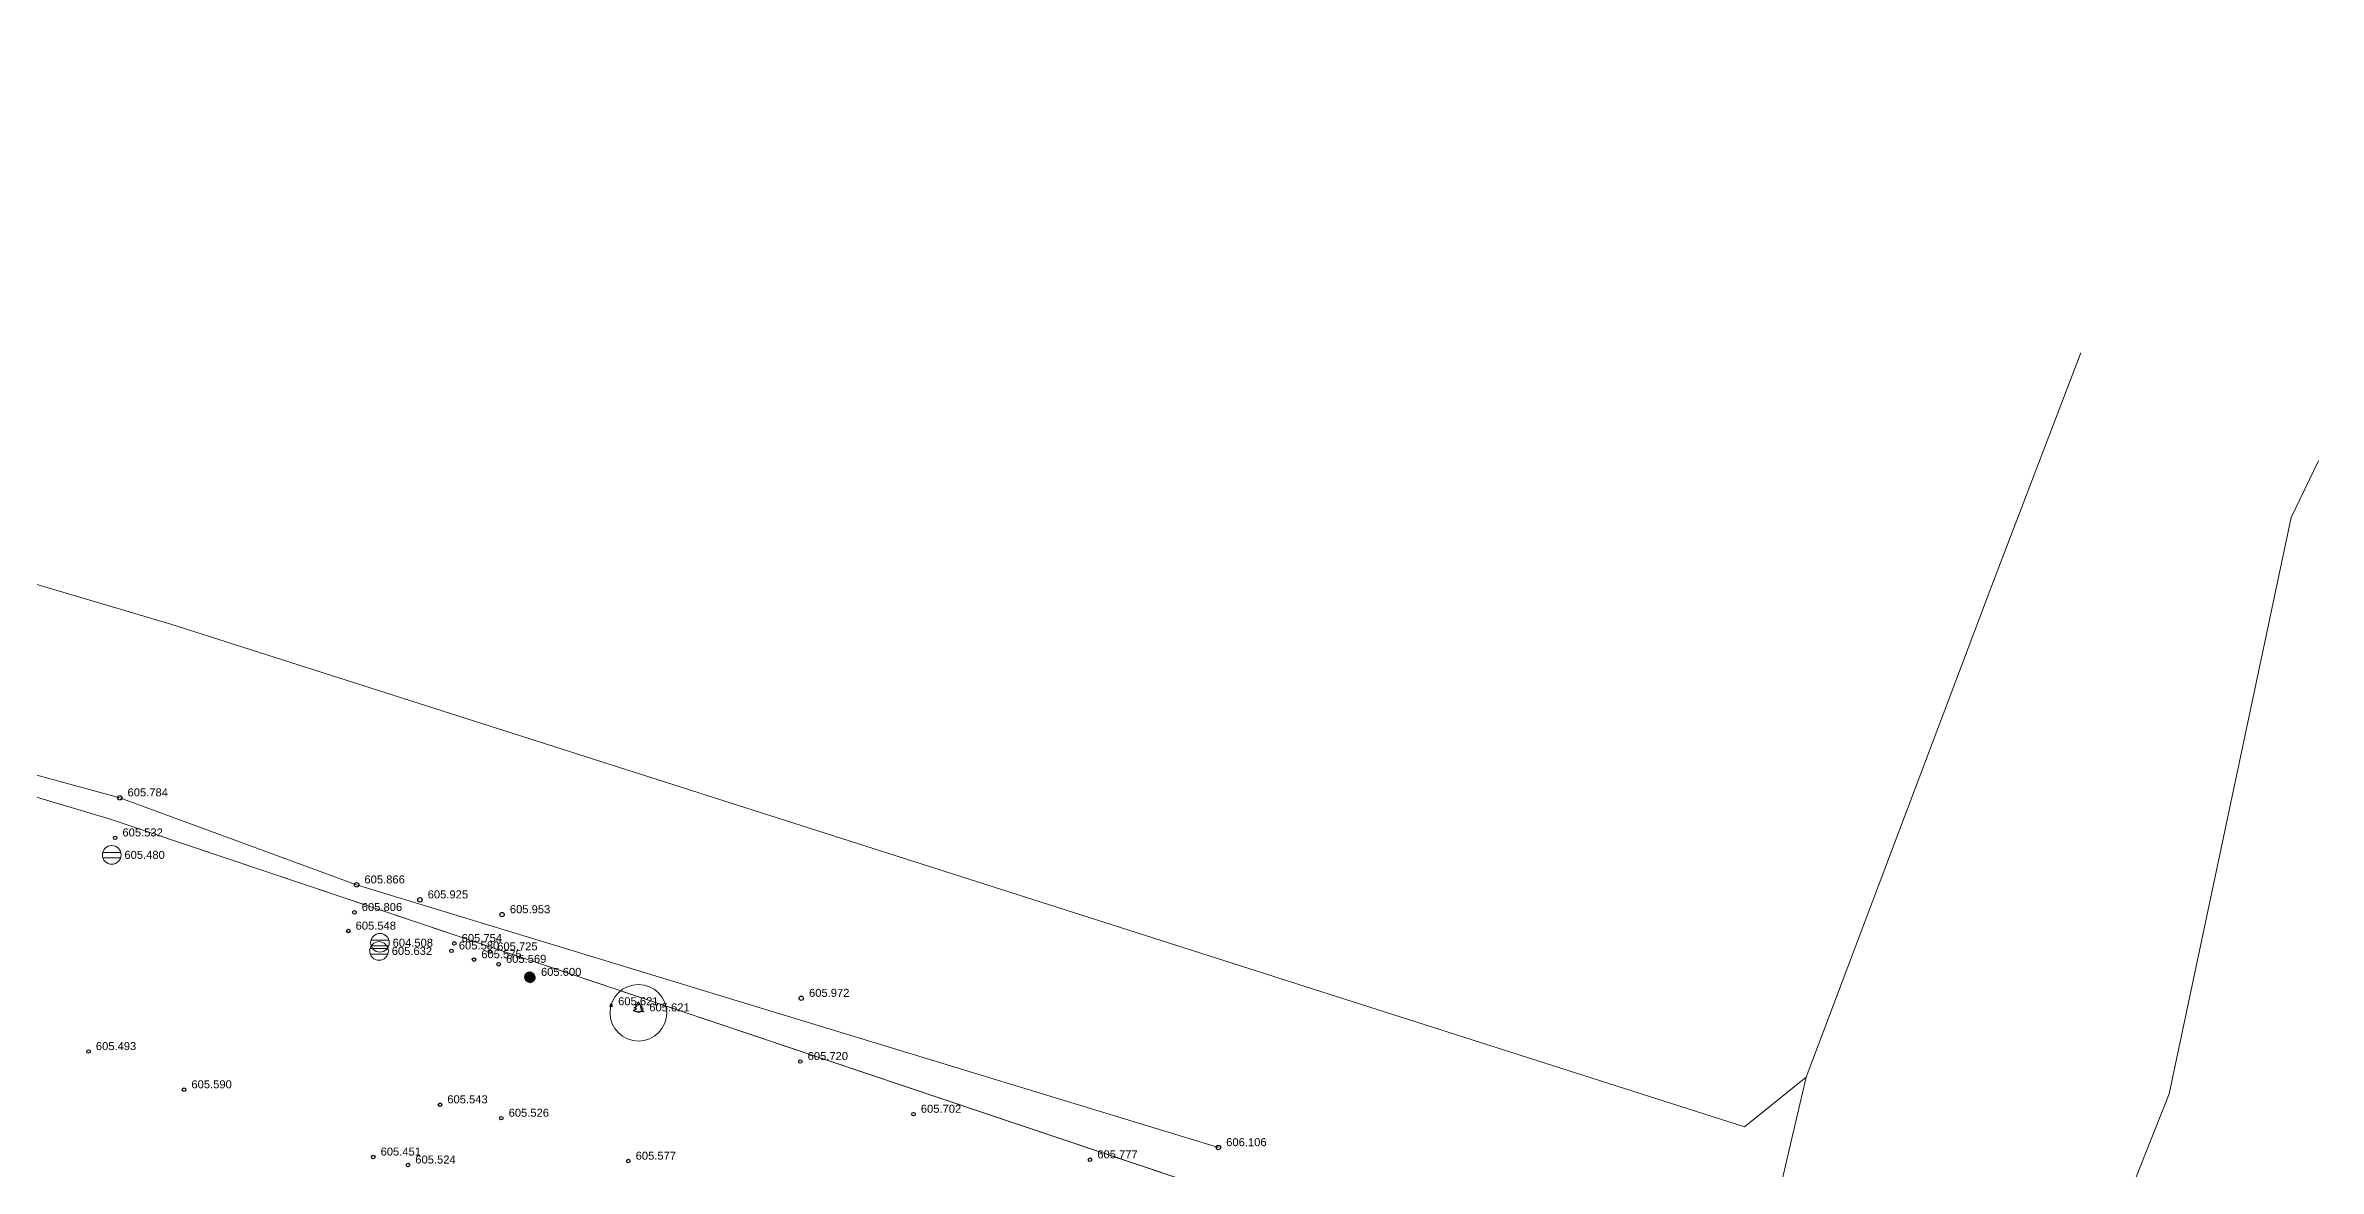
# Model space of a CAD drawing. Header units: metres. Extents: x 7508213 to 7508396, y 4696547 to 4696848.
# Drawn here: x 7508319 to 7508395.8, y 4696810.1 to 4696848 of the extents above; entities that cross this region are included whole.
import ezdxf

# ---------------------------------------------------------------- set-up
doc = ezdxf.new("R2010")
doc.units = ezdxf.units.M
doc.layers.get('0').update_dxf_attribs({"lineweight": 0})
for name, color, linetype, lineweight in [('asfalt', 8, 'Continuous', 0), ('asfalt pikat', 8, 'Continuous', 0), ('Matjet', 210, 'Continuous', 0), ('Parc-Kojshi', 251, 'Continuous', 0), ('Parc-Re', 7, 'Continuous', 0), ('peme', 3, 'Continuous', 0), ('pisha', 98, 'Continuous', 0), ('pisha kurorat', 65, 'Continuous', 0), ('Puset fekali', 30, 'Continuous', 0)]:
    doc.layers.add(name, color=color, linetype=linetype, lineweight=lineweight)
doc.styles.get("Standard").update_dxf_attribs({"font": 'arial.ttf'})

# ---------------------------------------------------------------- blocks, each defined once
blk = doc.blocks.new('*U11')
at = {"color": 0, "linetype": 'ByBlock', "lineweight": -2}
blk.add_line((0, 0), (0, 0), dxfattribs=at)
blk.add_circle((0, 0), 0.5, dxfattribs=at)
blk = doc.blocks.new('*U430', base_point=(7508358.627, 4696810.809, 606.106))
at = {"layer": 'asfalt pikat', "linetype": 'ByBlock', "insert": (7508358.8895, 4696810.989, 606.106), "char_height": 0.27, "attachment_point": 4}
blk.add_mtext('{\\C256;606.106}', dxfattribs=at)
blk = doc.blocks.new('*U431', base_point=(7508358.627, 4696810.809, 606.106))
at = {"layer": 'asfalt pikat', "linetype": 'ByBlock', "lineweight": -2}
blk.add_blockref('*U430', (7508358.627, 4696810.809, 606.106), dxfattribs=at)
blk = doc.blocks.new('*U432', base_point=(7508354.291, 4696810.398, 605.777))
at = {"layer": 'Matjet', "linetype": 'ByBlock', "insert": (7508354.5385, 4696810.578, 605.777), "char_height": 0.27, "attachment_point": 4}
blk.add_mtext('605.777', dxfattribs=at)
blk = doc.blocks.new('*U433', base_point=(7508354.291, 4696810.398, 605.777))
at = {"layer": 'Matjet', "linetype": 'ByBlock', "lineweight": -2}
blk.add_blockref('*U432', (7508354.291, 4696810.398, 605.777), dxfattribs=at)
blk = doc.blocks.new('*U436', base_point=(7508348.336, 4696811.936, 605.702))
at = {"layer": 'Matjet', "linetype": 'ByBlock', "insert": (7508348.5835, 4696812.116, 605.702), "char_height": 0.27, "attachment_point": 4}
blk.add_mtext('605.702', dxfattribs=at)
blk = doc.blocks.new('*U437', base_point=(7508348.336, 4696811.936, 605.702))
at = {"layer": 'Matjet', "linetype": 'ByBlock', "lineweight": -2}
blk.add_blockref('*U436', (7508348.336, 4696811.936, 605.702), dxfattribs=at)
blk = doc.blocks.new('*U438', base_point=(7508344.515, 4696813.714, 605.72))
at = {"layer": 'Matjet', "linetype": 'ByBlock', "insert": (7508344.7625, 4696813.894, 605.72), "char_height": 0.27, "attachment_point": 4}
blk.add_mtext('605.720', dxfattribs=at)
blk = doc.blocks.new('*U439', base_point=(7508344.515, 4696813.714, 605.72))
at = {"layer": 'Matjet', "linetype": 'ByBlock', "lineweight": -2}
blk.add_blockref('*U438', (7508344.515, 4696813.714, 605.72), dxfattribs=at)
blk = doc.blocks.new('*U440', base_point=(7508344.548, 4696815.846, 605.972))
at = {"layer": 'asfalt pikat', "linetype": 'ByBlock', "insert": (7508344.8105, 4696816.026, 605.972), "char_height": 0.27, "attachment_point": 4}
blk.add_mtext('{\\C256;605.972}', dxfattribs=at)
blk = doc.blocks.new('*U441', base_point=(7508344.548, 4696815.846, 605.972))
at = {"layer": 'asfalt pikat', "linetype": 'ByBlock', "lineweight": -2}
blk.add_blockref('*U440', (7508344.548, 4696815.846, 605.972), dxfattribs=at)
blk = doc.blocks.new('*U442', base_point=(7508334.451, 4696818.667, 605.953))
at = {"layer": 'asfalt pikat', "linetype": 'ByBlock', "insert": (7508334.7135, 4696818.847, 605.953), "char_height": 0.27, "attachment_point": 4}
blk.add_mtext('{\\C256;605.953}', dxfattribs=at)
blk = doc.blocks.new('*U443', base_point=(7508334.451, 4696818.667, 605.953))
at = {"layer": 'asfalt pikat', "linetype": 'ByBlock', "lineweight": -2}
blk.add_blockref('*U442', (7508334.451, 4696818.667, 605.953), dxfattribs=at)
blk = doc.blocks.new('*U444', base_point=(7508334.335, 4696816.993, 605.569))
at = {"layer": 'Matjet', "linetype": 'ByBlock', "insert": (7508334.5825, 4696817.173, 605.569), "char_height": 0.27, "attachment_point": 4}
blk.add_mtext('605.569', dxfattribs=at)
blk = doc.blocks.new('*U445', base_point=(7508334.335, 4696816.993, 605.569))
at = {"layer": 'Matjet', "linetype": 'ByBlock', "lineweight": -2}
blk.add_blockref('*U444', (7508334.335, 4696816.993, 605.569), dxfattribs=at)
blk = doc.blocks.new('*U446', base_point=(7508334.039, 4696817.415, 605.725))
at = {"layer": 'Matjet', "linetype": 'ByBlock', "insert": (7508334.2865, 4696817.595, 605.725), "char_height": 0.27, "attachment_point": 4}
blk.add_mtext('605.725', dxfattribs=at)
blk = doc.blocks.new('*U447', base_point=(7508334.039, 4696817.415, 605.725))
at = {"layer": 'Matjet', "linetype": 'ByBlock', "lineweight": -2}
blk.add_blockref('*U446', (7508334.039, 4696817.415, 605.725), dxfattribs=at)
blk = doc.blocks.new('*U448', base_point=(7508333.501, 4696817.148, 605.575))
at = {"layer": 'Matjet', "linetype": 'ByBlock', "insert": (7508333.7485, 4696817.328, 605.575), "char_height": 0.27, "attachment_point": 4}
blk.add_mtext('605.575', dxfattribs=at)
blk = doc.blocks.new('*U449', base_point=(7508333.501, 4696817.148, 605.575))
at = {"layer": 'Matjet', "linetype": 'ByBlock', "lineweight": -2}
blk.add_blockref('*U448', (7508333.501, 4696817.148, 605.575), dxfattribs=at)
blk = doc.blocks.new('Tree-Evergreen')
for points in [[(-2, 8), (-1.7, 7.9), (-1.4, 7.9), (-1.6, 7.6), (-1.3, 7.6), (-1.5, 7.3), (-2.6, 6.7), (-2.6, 6.4), (-3, 5.9), (-4, 5.5), (-4.5, 5.3), (-4.7, 5.1), (-4.3, 5), (-4.3, 5.1), (-3.8, 5.1), (-3.6, 4.8), (-3, 4.9), (-2.8, 5.2), (-2.1, 4.9), (-2.4, 4.9), (-2.5, 4.7), (-2.1, 4.5), (-2.2, 4), (-2.6, 3.5), (-3.3, 3.4), (-3.6, 2.8), (-3.7, 3), (-4, 2.7), (-4.5, 2.6), (-5, 2.6), (-5.4, 2.9), (-5.4, 2.6), (-5.2, 2.4), (-5.1, 2.3), (-4.7, 2.3), (-5, 1.9), (-4.5, 2), (-4.5, 1.6), (-4.1, 1.8), (-3.7, 1.8), (-3.8, 1.6), (-3.8, 1.3), (-3.5, 1.3), (-2.9, 1.5), (-2.6, 1.8), (-2.6, 1.3), (-2.1, 1.1), (-2.1, 1.3), (-1.7, 1.4), (-1.5, 1.3), (-1.4, 1), (-0.8, 1.3), (-0.7, 1), (-0.1, 1.3), (0, 1.1), (1.3, 0.8), (0.9, 1), (1.5, 0.9), (1.3, 1.1), (1.8, 1.1), (2.3, 1), (2.7, 1), (2.2, 1.3), (3.3, 1.3), (4.1, 1.1), (3.9, 1.4), (3.9, 1.6), (4.5, 1.2), (5.1, 1.1), (6, 1.4), (5.8, 1.6), (5.4, 1.5), (5.4, 1.7), (5.2, 1.7), (5.2, 2), (4.9, 2), (4.7, 2.4), (4.6, 2.2), (4.4, 2.2), (4.1, 2.5), (3.6, 2.5), (3.3, 2.5), (2.7, 2.8), (3.6, 3.4), (4.4, 3.4), (4.2, 3.8), (4.8, 4), (5.2, 4), (5, 4.4), (4.5, 4.3), (3.7, 4.4), (3.4, 4.7), (3.2, 4.6), (3, 5), (2.7, 4.9), (2.3, 5.2), (2.8, 5.5), (3.7, 5.6), (3.9, 6), (4.2, 6.4)], [(0.1, 11.9), (-0.1, 11), (-0.5, 10.7), (-1.1, 10.5), (-1.3, 10.2), (-1.1, 10.3), (-0.8, 10.3), (-0.7, 9.9), (-1, 9.5), (-1.4, 9.3), (-1.5, 9.2), (-1.2, 9.2), (-1.2, 9.1), (-1.8, 8.8), (-2.5, 8.5), (-3, 8.1), (-3.2, 7.8), (-3, 7.9), (-2.7, 8), (-2.5, 7.9), (-2.3, 7.9), (-2.1, 8)], [(0.1, 11.8), (0.3, 11), (0.6, 10.6), (1.1, 10.4), (1, 10.4), (0.7, 10.3), (0.8, 10.2), (1.1, 9.8), (1.7, 9.7), (1.3, 9.6), (0.9, 9.4), (1, 9.4), (0.9, 9.2), (1.3, 9.3), (1, 9.1), (1.4, 9), (1.2, 8.9), (1.6, 8.5), (2.2, 8.4), (2.6, 8.7), (2.7, 8.9), (2.7, 8.8), (2.7, 8.5), (2.4, 8.1), (2.3, 7.8), (2, 7.8), (2.4, 7.6), (2.8, 7.6), (3.1, 7.7), (2.8, 7.5), (2.5, 7.4), (2.6, 7.4), (2.3, 7.2), (2.5, 7.1), (1.8, 7), (2.2, 6.7), (2.8, 6.6), (3.5, 6.7), (3.7, 6.9), (3.7, 6.7), (4.2, 6.4)]]:
    blk.add_lwpolyline(points)
at = {"flags": 128}
for points in [[(-0.4, 0), (-0.3, 0.6), (-0.3, 1.2)], [(0.4, 0), (0.3, 0.8), (0.3, 1)]]:
    blk.add_lwpolyline(points, dxfattribs=at)
blk = doc.blocks.new('*U450', base_point=(7508339.051, 4696815.356, 605.621))
at = {"layer": 'pisha', "linetype": 'ByBlock', "insert": (7508339.41884, 4696815.536, 605.621), "char_height": 0.27, "attachment_point": 4}
blk.add_mtext('{\\C256;605.621}', dxfattribs=at)
blk = doc.blocks.new('*U451', base_point=(7508339.051, 4696815.356, 605.621))
at = {"layer": 'pisha', "linetype": 'ByBlock', "lineweight": -2}
blk.add_blockref('*U450', (7508339.051, 4696815.356, 605.621), dxfattribs=at)
blk = doc.blocks.new('*U452', base_point=(7508338.13, 4696815.563, 605.621))
at = {"layer": 'pisha kurorat', "linetype": 'ByBlock', "insert": (7508338.368, 4696815.743, 605.621), "char_height": 0.27, "attachment_point": 4}
blk.add_mtext('{\\C256;605.621}', dxfattribs=at)
blk = doc.blocks.new('*U453', base_point=(7508338.13, 4696815.563, 605.621))
at = {"layer": 'pisha kurorat', "linetype": 'ByBlock', "lineweight": -2}
blk.add_blockref('*U452', (7508338.13, 4696815.563, 605.621), dxfattribs=at)
blk = doc.blocks.new('Tree 6')
at = {"color": 0, "linetype": 'ByBlock', "lineweight": -2}
for p, q in [((-0.092, 0.014), (-0.121, 0.015)), ((-0.089, 0.03), (-0.118, 0.039)), ((-0.069, 0.015), (-0.117, 0.025)), ((-0.1, 0.008), (-0.116, 0.006)), ((-0.091, 0.041), (-0.112, 0.052)), ((-0.09, 0.049), (-0.11, 0.058)), ((-0.048, 0.019), (-0.102, 0.04)), ((-0.083, 0.057), (-0.098, 0.064)), ((-0.073, 0.058), (-0.097, 0.073)), ((-0.044, 0.002), (-0.094, 0.005)), ((-0.052, 0.048), (-0.089, 0.08)), ((-0.044, 0.024), (-0.085, 0.046)), ((-0.062, 0.07), (-0.083, 0.093)), ((-0.037, 0.024), (-0.079, 0.051)), ((-0.058, 0.08), (-0.071, 0.101)), ((-0.032, 0.041), (-0.069, 0.086)), ((-0.054, 0.087), (-0.066, 0.106)), ((-0.019, 0.005), (-0.057, 0.015)), ((-0.043, 0.09), (-0.053, 0.104)), ((-0.026, 0.043), (-0.051, 0.082)), ((-0.034, 0.087), (-0.048, 0.112)), ((-0.02, 0.039), (-0.043, 0.084)), ((0, 0), (-0.042, -0.001)), ((-0.014, 0.014), (-0.041, 0.042)), ((-0.021, 0.067), (-0.037, 0.114)), ((0, 0), (-0.037, 0.02)), ((0, 0), (-0.036, -0.022)), ((0, 0), (-0.034, 0.002)), ((0, 0), (-0.03, -0.015)), ((0, 0), (-0.028, 0.018)), ((-0.018, 0.092), (-0.025, 0.121)), ((0, 0), (-0.022, 0.036)), ((0, 0), (-0.02, -0.037)), ((0, 0), (-0.018, -0.028)), ((-0.007, 0.051), (-0.016, 0.109)), ((-0.005, 0.019), (-0.015, 0.057)), ((0, 0), (-0.015, 0.03)), ((-0.01, 0.099), (-0.011, 0.123)), ((-0.003, 0.102), (-0.004, 0.124)), ((-0.001, 0.05), (-0.003, 0.096)), ((0, 0), (-0.002, -0.034)), ((0, 0), (-0.001, 0.042)), ((0, 0), (0.02, 0.037)), ((0, 0), (0.002, 0.034)), ((0, 0), (0.018, 0.028)), ((0, 0), (0.036, 0.022)), ((0, 0), (0.03, 0.015)), ((0, 0), (0.042, 0.001)), ((0, 0), (0.015, -0.03)), ((0, 0), (0.001, -0.042)), ((0, 0), (0.034, -0.002)), ((0, 0), (0.037, -0.02)), ((0, 0), (0.028, -0.018)), ((0, 0), (0.022, -0.036)), ((0.002, 0.044), (0.005, 0.094)), ((0.005, 0.019), (0.015, 0.057)), ((0.008, 0.1), (0.006, 0.116)), ((0.014, 0.092), (0.015, 0.121)), ((0.014, 0.014), (0.042, 0.041)), ((0.015, 0.069), (0.025, 0.117)), ((0.019, 0.048), (0.04, 0.102)), ((0.019, 0.005), (0.057, 0.015)), ((0.024, 0.044), (0.046, 0.085)), ((0.024, 0.037), (0.051, 0.079)), ((0.03, 0.089), (0.039, 0.118)), ((0.039, 0.02), (0.084, 0.043)), ((0.041, 0.091), (0.052, 0.112)), ((0.041, 0.032), (0.086, 0.069)), ((0.043, 0.026), (0.082, 0.051)), ((0.048, 0.052), (0.08, 0.089)), ((0.049, 0.09), (0.058, 0.11)), ((0.05, 0.001), (0.096, 0.003)), ((0.051, 0.007), (0.109, 0.016)), ((0.057, 0.083), (0.064, 0.098)), ((0.058, 0.073), (0.073, 0.097)), ((0.067, 0.021), (0.114, 0.037)), ((0.07, 0.062), (0.093, 0.083)), ((0.08, 0.058), (0.101, 0.071)), ((0.087, 0.054), (0.106, 0.066)), ((0.087, 0.034), (0.112, 0.048)), ((0.09, 0.043), (0.104, 0.053)), ((0.092, 0.018), (0.121, 0.025)), ((0.099, 0.01), (0.123, 0.011)), ((0.102, 0.003), (0.124, 0.004)), ((-0.102, -0.003), (-0.124, -0.004)), ((-0.099, -0.01), (-0.123, -0.011)), ((-0.092, -0.018), (-0.121, -0.025)), ((-0.067, -0.021), (-0.114, -0.037)), ((-0.087, -0.034), (-0.112, -0.048)), ((-0.051, -0.007), (-0.109, -0.016)), ((-0.087, -0.054), (-0.106, -0.066)), ((-0.09, -0.043), (-0.104, -0.053)), ((-0.08, -0.058), (-0.101, -0.071)), ((-0.05, -0.001), (-0.096, -0.003)), ((-0.07, -0.062), (-0.093, -0.083)), ((-0.041, -0.032), (-0.086, -0.069)), ((-0.039, -0.02), (-0.084, -0.043)), ((-0.043, -0.026), (-0.082, -0.051)), ((-0.048, -0.052), (-0.08, -0.089)), ((-0.058, -0.073), (-0.073, -0.097)), ((-0.057, -0.083), (-0.064, -0.098)), ((-0.049, -0.09), (-0.058, -0.11)), ((-0.019, -0.005), (-0.057, -0.015)), ((-0.041, -0.091), (-0.052, -0.112)), ((-0.024, -0.037), (-0.051, -0.079)), ((-0.024, -0.044), (-0.046, -0.085)), ((-0.014, -0.014), (-0.042, -0.041)), ((-0.019, -0.048), (-0.04, -0.102)), ((-0.03, -0.089), (-0.039, -0.118)), ((-0.015, -0.069), (-0.025, -0.117)), ((-0.005, -0.019), (-0.015, -0.057)), ((-0.014, -0.092), (-0.015, -0.121)), ((-0.008, -0.1), (-0.006, -0.116)), ((-0.002, -0.044), (-0.005, -0.094)), ((0.001, -0.05), (0.003, -0.096)), ((0.003, -0.102), (0.004, -0.124)), ((0.005, -0.019), (0.015, -0.057)), ((0.007, -0.051), (0.016, -0.109)), ((0.01, -0.099), (0.011, -0.123)), ((0.014, -0.014), (0.041, -0.042)), ((0.018, -0.092), (0.025, -0.121)), ((0.019, -0.005), (0.057, -0.015)), ((0.02, -0.039), (0.043, -0.084)), ((0.021, -0.067), (0.037, -0.114)), ((0.026, -0.043), (0.051, -0.082)), ((0.032, -0.041), (0.069, -0.086)), ((0.034, -0.087), (0.048, -0.112)), ((0.037, -0.024), (0.079, -0.051)), ((0.043, -0.09), (0.053, -0.104)), ((0.044, -0.002), (0.094, -0.005)), ((0.044, -0.024), (0.085, -0.046)), ((0.048, -0.019), (0.102, -0.04)), ((0.052, -0.048), (0.089, -0.08)), ((0.054, -0.087), (0.066, -0.106)), ((0.058, -0.08), (0.071, -0.101)), ((0.062, -0.07), (0.083, -0.093)), ((0.069, -0.015), (0.117, -0.025)), ((0.073, -0.058), (0.097, -0.073)), ((0.083, -0.057), (0.098, -0.064)), ((0.089, -0.03), (0.118, -0.039)), ((0.09, -0.049), (0.11, -0.058)), ((0.091, -0.041), (0.112, -0.052)), ((0.092, -0.014), (0.121, -0.015)), ((0.1, -0.008), (0.116, -0.006))]:
    blk.add_line(p, q, dxfattribs=at)
blk = doc.blocks.new('*U454', base_point=(7508335.388, 4696816.554, 605.6))
at = {"layer": 'peme', "linetype": 'ByBlock', "insert": (7508335.763, 4696816.734, 605.6), "char_height": 0.27, "attachment_point": 4}
blk.add_mtext('{\\C256;605.600}', dxfattribs=at)
blk = doc.blocks.new('*U455', base_point=(7508335.388, 4696816.554, 605.6))
at = {"layer": 'peme', "linetype": 'ByBlock', "lineweight": -2}
blk.add_blockref('*U454', (7508335.388, 4696816.554, 605.6), dxfattribs=at)
blk = doc.blocks.new('*U456', base_point=(7508332.355, 4696812.255, 605.543))
at = {"layer": 'Matjet', "linetype": 'ByBlock', "insert": (7508332.6025, 4696812.435, 605.543), "char_height": 0.27, "attachment_point": 4}
blk.add_mtext('605.543', dxfattribs=at)
blk = doc.blocks.new('*U457', base_point=(7508332.355, 4696812.255, 605.543))
at = {"layer": 'Matjet', "linetype": 'ByBlock', "lineweight": -2}
blk.add_blockref('*U456', (7508332.355, 4696812.255, 605.543), dxfattribs=at)
blk = doc.blocks.new('*U458', base_point=(7508334.424, 4696811.802, 605.526))
at = {"layer": 'Matjet', "linetype": 'ByBlock', "insert": (7508334.6715, 4696811.982, 605.526), "char_height": 0.27, "attachment_point": 4}
blk.add_mtext('605.526', dxfattribs=at)
blk = doc.blocks.new('*U459', base_point=(7508334.424, 4696811.802, 605.526))
at = {"layer": 'Matjet', "linetype": 'ByBlock', "lineweight": -2}
blk.add_blockref('*U458', (7508334.424, 4696811.802, 605.526), dxfattribs=at)
blk = doc.blocks.new('*U460', base_point=(7508338.711, 4696810.353, 605.577))
at = {"layer": 'Matjet', "linetype": 'ByBlock', "insert": (7508338.9585, 4696810.533, 605.577), "char_height": 0.27, "attachment_point": 4}
blk.add_mtext('605.577', dxfattribs=at)
blk = doc.blocks.new('*U461', base_point=(7508338.711, 4696810.353, 605.577))
at = {"layer": 'Matjet', "linetype": 'ByBlock', "lineweight": -2}
blk.add_blockref('*U460', (7508338.711, 4696810.353, 605.577), dxfattribs=at)
blk = doc.blocks.new('*U496', base_point=(7508332.744, 4696817.445, 605.58))
at = {"layer": 'Matjet', "linetype": 'ByBlock', "insert": (7508332.9915, 4696817.625, 605.58), "char_height": 0.27, "attachment_point": 4}
blk.add_mtext('605.580', dxfattribs=at)
blk = doc.blocks.new('*U497', base_point=(7508332.744, 4696817.445, 605.58))
at = {"layer": 'Matjet', "linetype": 'ByBlock', "lineweight": -2}
blk.add_blockref('*U496', (7508332.744, 4696817.445, 605.58), dxfattribs=at)
blk = doc.blocks.new('*U498', base_point=(7508332.839, 4696817.695, 605.754))
at = {"layer": 'Matjet', "linetype": 'ByBlock', "insert": (7508333.0865, 4696817.875, 605.754), "char_height": 0.27, "attachment_point": 4}
blk.add_mtext('605.754', dxfattribs=at)
blk = doc.blocks.new('*U499', base_point=(7508332.839, 4696817.695, 605.754))
at = {"layer": 'Matjet', "linetype": 'ByBlock', "lineweight": -2}
blk.add_blockref('*U498', (7508332.839, 4696817.695, 605.754), dxfattribs=at)
blk = doc.blocks.new('*U500', base_point=(7508331.678, 4696819.167, 605.925))
at = {"layer": 'asfalt pikat', "linetype": 'ByBlock', "insert": (7508331.9405, 4696819.347, 605.925), "char_height": 0.27, "attachment_point": 4}
blk.add_mtext('{\\C256;605.925}', dxfattribs=at)
blk = doc.blocks.new('*U501', base_point=(7508331.678, 4696819.167, 605.925))
at = {"layer": 'asfalt pikat', "linetype": 'ByBlock', "lineweight": -2}
blk.add_blockref('*U500', (7508331.678, 4696819.167, 605.925), dxfattribs=at)
blk = doc.blocks.new('Settling Basin - PK ujrat e zeza')
at = {"color": 21, "lineweight": 0, "flags": 128}
for points in [[(-0.95, 0.27), (0.96, 0.27)], [(-0.95, -0.33), (0.96, -0.33)]]:
    blk.add_lwpolyline(points, dxfattribs=at)
at = {"color": 21, "lineweight": 0}
blk.add_circle((0, 0), 1, dxfattribs=at)
blk = doc.blocks.new('Puset_Kan_Atmosferik')
blk.add_blockref('Settling Basin - PK ujrat e zeza', (0, 0))
blk = doc.blocks.new('*U502', base_point=(7508330.299, 4696817.44, 605.632))
at = {"layer": 'Puset fekali', "linetype": 'ByBlock', "insert": (7508330.7265, 4696817.44, 605.632), "char_height": 0.27, "attachment_point": 4}
blk.add_mtext('605.632', dxfattribs=at)
blk = doc.blocks.new('*U503', base_point=(7508330.299, 4696817.44, 605.632))
at = {"layer": 'Puset fekali', "color": 0, "linetype": 'ByBlock', "lineweight": -2}
blk.add_blockref('*U502', (7508330.299, 4696817.44, 605.632), dxfattribs=at)
blk = doc.blocks.new('*U504', base_point=(7508330.329, 4696817.717, 604.508))
at = {"layer": 'Puset fekali', "linetype": 'ByBlock', "insert": (7508330.7565, 4696817.717, 604.508), "char_height": 0.27, "attachment_point": 4}
blk.add_mtext('604.508', dxfattribs=at)
blk = doc.blocks.new('*U505', base_point=(7508330.329, 4696817.717, 604.508))
at = {"layer": 'Puset fekali', "color": 0, "linetype": 'ByBlock', "lineweight": -2}
blk.add_blockref('*U504', (7508330.329, 4696817.717, 604.508), dxfattribs=at)
blk = doc.blocks.new('*U506', base_point=(7508329.468, 4696818.741, 605.806))
at = {"layer": 'Matjet', "linetype": 'ByBlock', "insert": (7508329.7155, 4696818.921, 605.806), "char_height": 0.27, "attachment_point": 4}
blk.add_mtext('605.806', dxfattribs=at)
blk = doc.blocks.new('*U507', base_point=(7508329.468, 4696818.741, 605.806))
at = {"layer": 'Matjet', "linetype": 'ByBlock', "lineweight": -2}
blk.add_blockref('*U506', (7508329.468, 4696818.741, 605.806), dxfattribs=at)
blk = doc.blocks.new('*U508', base_point=(7508329.26, 4696818.113, 605.548))
at = {"layer": 'Matjet', "linetype": 'ByBlock', "insert": (7508329.5075, 4696818.293, 605.548), "char_height": 0.27, "attachment_point": 4}
blk.add_mtext('605.548', dxfattribs=at)
blk = doc.blocks.new('*U509', base_point=(7508329.26, 4696818.113, 605.548))
at = {"layer": 'Matjet', "linetype": 'ByBlock', "lineweight": -2}
blk.add_blockref('*U508', (7508329.26, 4696818.113, 605.548), dxfattribs=at)
blk = doc.blocks.new('*U510', base_point=(7508329.543, 4696819.672, 605.866))
at = {"layer": 'asfalt pikat', "linetype": 'ByBlock', "insert": (7508329.8055, 4696819.852, 605.866), "char_height": 0.27, "attachment_point": 4}
blk.add_mtext('{\\C256;605.866}', dxfattribs=at)
blk = doc.blocks.new('*U511', base_point=(7508329.543, 4696819.672, 605.866))
at = {"layer": 'asfalt pikat', "linetype": 'ByBlock', "lineweight": -2}
blk.add_blockref('*U510', (7508329.543, 4696819.672, 605.866), dxfattribs=at)
blk = doc.blocks.new('*U512', base_point=(7508321.547, 4696822.608, 605.784))
at = {"layer": 'asfalt pikat', "linetype": 'ByBlock', "insert": (7508321.8095, 4696822.788, 605.784), "char_height": 0.27, "attachment_point": 4}
blk.add_mtext('{\\C256;605.784}', dxfattribs=at)
blk = doc.blocks.new('*U513', base_point=(7508321.547, 4696822.608, 605.784))
at = {"layer": 'asfalt pikat', "linetype": 'ByBlock', "lineweight": -2}
blk.add_blockref('*U512', (7508321.547, 4696822.608, 605.784), dxfattribs=at)
blk = doc.blocks.new('*U514', base_point=(7508321.391, 4696821.257, 605.532))
at = {"layer": 'Matjet', "linetype": 'ByBlock', "insert": (7508321.6385, 4696821.437, 605.532), "char_height": 0.27, "attachment_point": 4}
blk.add_mtext('605.532', dxfattribs=at)
blk = doc.blocks.new('*U515', base_point=(7508321.391, 4696821.257, 605.532))
at = {"layer": 'Matjet', "linetype": 'ByBlock', "lineweight": -2}
blk.add_blockref('*U514', (7508321.391, 4696821.257, 605.532), dxfattribs=at)
blk = doc.blocks.new('*U516', base_point=(7508321.277, 4696820.681, 605.48))
at = {"layer": 'Puset fekali', "linetype": 'ByBlock', "insert": (7508321.7045, 4696820.681, 605.48), "char_height": 0.27, "attachment_point": 4}
blk.add_mtext('605.480', dxfattribs=at)
blk = doc.blocks.new('*U517', base_point=(7508321.277, 4696820.681, 605.48))
at = {"layer": 'Puset fekali', "color": 0, "linetype": 'ByBlock', "lineweight": -2}
blk.add_blockref('*U516', (7508321.277, 4696820.681, 605.48), dxfattribs=at)
blk = doc.blocks.new('*U534', base_point=(7508320.494, 4696814.05, 605.493))
at = {"layer": 'Matjet', "linetype": 'ByBlock', "insert": (7508320.7415, 4696814.23, 605.493), "char_height": 0.27, "attachment_point": 4}
blk.add_mtext('605.493', dxfattribs=at)
blk = doc.blocks.new('*U535', base_point=(7508320.494, 4696814.05, 605.493))
at = {"layer": 'Matjet', "linetype": 'ByBlock', "lineweight": -2}
blk.add_blockref('*U534', (7508320.494, 4696814.05, 605.493), dxfattribs=at)
blk = doc.blocks.new('*U536', base_point=(7508323.719, 4696812.761, 605.59))
at = {"layer": 'Matjet', "linetype": 'ByBlock', "insert": (7508323.9665, 4696812.941, 605.59), "char_height": 0.27, "attachment_point": 4}
blk.add_mtext('605.590', dxfattribs=at)
blk = doc.blocks.new('*U537', base_point=(7508323.719, 4696812.761, 605.59))
at = {"layer": 'Matjet', "linetype": 'ByBlock', "lineweight": -2}
blk.add_blockref('*U536', (7508323.719, 4696812.761, 605.59), dxfattribs=at)
blk = doc.blocks.new('*U538', base_point=(7508330.103, 4696810.492, 605.451))
at = {"layer": 'Matjet', "linetype": 'ByBlock', "insert": (7508330.3505, 4696810.672, 605.451), "char_height": 0.27, "attachment_point": 4}
blk.add_mtext('605.451', dxfattribs=at)
blk = doc.blocks.new('*U539', base_point=(7508330.103, 4696810.492, 605.451))
at = {"layer": 'Matjet', "linetype": 'ByBlock', "lineweight": -2}
blk.add_blockref('*U538', (7508330.103, 4696810.492, 605.451), dxfattribs=at)
blk = doc.blocks.new('*U540', base_point=(7508331.276, 4696810.224, 605.524))
at = {"layer": 'Matjet', "linetype": 'ByBlock', "insert": (7508331.5235, 4696810.404, 605.524), "char_height": 0.27, "attachment_point": 4}
blk.add_mtext('605.524', dxfattribs=at)
blk = doc.blocks.new('*U541', base_point=(7508331.276, 4696810.224, 605.524))
at = {"layer": 'Matjet', "linetype": 'ByBlock', "lineweight": -2}
blk.add_blockref('*U540', (7508331.276, 4696810.224, 605.524), dxfattribs=at)

msp = doc.modelspace()

# ---------------------------------------------------------------- linework, layer by layer
at = {"layer": 'asfalt'}
msp.add_polyline3d([(7508358.627, 4696810.809, 606.106), (7508329.543, 4696819.672, 605.866), (7508321.547, 4696822.608, 605.784), (7508314.828, 4696824.441, 605.752)], dxfattribs=at)
at = {"layer": 'Parc-Kojshi'}
msp.add_lwpolyline([(7508266.242, 4696847.984), (7508295.352, 4696836.733), (7508323.272, 4696828.461), (7508376.382, 4696811.509), (7508378.462, 4696813.189), (7508376.181, 4696803.419), (7508321.191, 4696821.902), (7508277.532, 4696834.894), (7508256.462, 4696839.505), (7508244.611, 4696836.326), (7508266.242, 4696847.984)], close=True, dxfattribs=at)
for points in [[(7508267.447, 4696547.803), (7508275.994, 4696566.19), (7508277.954, 4696575.34), (7508282.824, 4696586.169), (7508294.355, 4696610.328), (7508302.946, 4696636.177), (7508314.897, 4696663.246), (7508324.647, 4696675.795), (7508341.828, 4696703.513), (7508342.418, 4696709.343), (7508349.879, 4696734.422), (7508360.2, 4696770.031), (7508376.181, 4696803.419), (7508378.462, 4696813.189), (7508384.732, 4696829.768), (7508387.737, 4696837.613)], [(7508395.756, 4696833.977), (7508394.832, 4696832.067), (7508390.712, 4696812.618), (7508381.781, 4696790.119), (7508374.73, 4696767.66), (7508367.93, 4696748.461), (7508362.259, 4696735.121), (7508349.758, 4696702.723), (7508336.447, 4696672.754), (7508335.307, 4696669.544), (7508335.167, 4696665.705), (7508334.127, 4696660.415), (7508331.653, 4696652.896), (7508319.656, 4696636.016), (7508316.176, 4696630.606), (7508293.614, 4696579.487), (7508293.394, 4696578.989), (7508278.423, 4696547.186)]]:
    msp.add_lwpolyline(points, dxfattribs=at)
at = {"layer": 'Parc-Re', "flags": 128}
msp.add_lwpolyline([(7508243.875, 4696612.831), (7508268.398, 4696724.717), (7508215.238, 4696734.24), (7508215.569, 4696763.219), (7508212.93, 4696782.929), (7508212.93, 4696793.808), (7508216.721, 4696814.178), (7508220.981, 4696845.627), (7508225.342, 4696846.137), (7508234.813, 4696834.987), (7508244.611, 4696836.326), (7508256.462, 4696839.505), (7508277.532, 4696834.894), (7508321.191, 4696821.902), (7508376.181, 4696803.419), (7508360.2, 4696770.031), (7508349.879, 4696734.422), (7508342.418, 4696709.343), (7508341.828, 4696703.513), (7508324.647, 4696675.795)], dxfattribs=at)
msp.add_lwpolyline([(7508367.048, 4696784.338), (7508352.944, 4696789.074), (7508359.635, 4696808.98), (7508321.191, 4696821.902), (7508313.783, 4696824.107), (7508302.842, 4696770.141), (7508356.17, 4696756.126), (7508360.2, 4696770.031)], close=True, dxfattribs=at)
at = {"layer": 'pisha kurorat'}
msp.add_circle((7508339.051, 4696815.356, 605.766), 0.955, dxfattribs=at)

# ---------------------------------------------------------------- block references
at = {"layer": 'asfalt pikat', "linetype": 'ByBlock', "lineweight": -2}
for name, p in [('*U513', (7508321.547, 4696822.608, 605.784)), ('*U511', (7508329.543, 4696819.672, 605.866)), ('*U501', (7508331.678, 4696819.167, 605.925)), ('*U443', (7508334.451, 4696818.667, 605.953)), ('*U441', (7508344.548, 4696815.846, 605.972)), ('*U431', (7508358.627, 4696810.809, 606.106))]:
    msp.add_blockref(name, p, dxfattribs=at)
at = {"layer": 'asfalt pikat', "linetype": 'ByBlock', "lineweight": -2, "xscale": 0.1499999970000001, "yscale": 0.1499999970000001, "zscale": 0.1499999970000001}
for p in [(7508321.547, 4696822.608, 605.784), (7508329.543, 4696819.672, 605.866), (7508331.678, 4696819.167, 605.925), (7508334.451, 4696818.667, 605.953), (7508344.548, 4696815.846, 605.972), (7508358.627, 4696810.809, 606.106)]:
    msp.add_blockref('*U11', p, dxfattribs=at)
at = {"layer": 'Matjet', "linetype": 'ByBlock', "lineweight": -2, "xscale": 0.1199999976, "yscale": 0.1199999976, "zscale": 0.1199999976}
for p in [(7508321.391, 4696821.257, 605.532), (7508329.26, 4696818.113, 605.548), (7508329.468, 4696818.741, 605.806), (7508332.744, 4696817.445, 605.58), (7508332.839, 4696817.695, 605.754), (7508334.039, 4696817.415, 605.725), (7508333.501, 4696817.148, 605.575), (7508334.335, 4696816.993, 605.569), (7508320.494, 4696814.05, 605.493), (7508344.515, 4696813.714, 605.72), (7508323.719, 4696812.761, 605.59), (7508332.355, 4696812.255, 605.543), (7508348.336, 4696811.936, 605.702), (7508334.424, 4696811.802, 605.526), (7508330.103, 4696810.492, 605.451), (7508354.291, 4696810.398, 605.777), (7508331.276, 4696810.224, 605.524), (7508338.711, 4696810.353, 605.577)]:
    msp.add_blockref('*U11', p, dxfattribs=at)
at = {"layer": 'Matjet', "linetype": 'ByBlock', "lineweight": -2}
for name, p in [('*U515', (7508321.391, 4696821.257, 605.532)), ('*U507', (7508329.468, 4696818.741, 605.806)), ('*U509', (7508329.26, 4696818.113, 605.548)), ('*U497', (7508332.744, 4696817.445, 605.58)), ('*U499', (7508332.839, 4696817.695, 605.754)), ('*U449', (7508333.501, 4696817.148, 605.575)), ('*U447', (7508334.039, 4696817.415, 605.725)), ('*U445', (7508334.335, 4696816.993, 605.569)), ('*U535', (7508320.494, 4696814.05, 605.493)), ('*U439', (7508344.515, 4696813.714, 605.72)), ('*U537', (7508323.719, 4696812.761, 605.59)), ('*U457', (7508332.355, 4696812.255, 605.543)), ('*U459', (7508334.424, 4696811.802, 605.526)), ('*U437', (7508348.336, 4696811.936, 605.702)), ('*U539', (7508330.103, 4696810.492, 605.451)), ('*U541', (7508331.276, 4696810.224, 605.524)), ('*U461', (7508338.711, 4696810.353, 605.577)), ('*U433', (7508354.291, 4696810.398, 605.777))]:
    msp.add_blockref(name, p, dxfattribs=at)
at = {"layer": 'peme', "linetype": 'ByBlock', "lineweight": -2, "xscale": 1.507357880714608, "yscale": 1.507357880714608, "zscale": 1.507357880714608}
msp.add_blockref('Tree 6', (7508335.388, 4696816.554, 605.6), dxfattribs=at)
at = {"layer": 'peme', "linetype": 'ByBlock', "lineweight": -2}
msp.add_blockref('*U455', (7508335.388, 4696816.554, 605.6), dxfattribs=at)
at = {"layer": 'pisha', "linetype": 'ByBlock', "lineweight": -2, "xscale": 0.0316122233930448, "yscale": 0.0316122233930448, "zscale": 0.0316122233930448}
msp.add_blockref('Tree-Evergreen', (7508339.051, 4696815.356, 605.621), dxfattribs=at)
at = {"layer": 'pisha', "linetype": 'ByBlock', "lineweight": -2}
msp.add_blockref('*U451', (7508339.051, 4696815.356, 605.621), dxfattribs=at)
at = {"layer": 'pisha kurorat', "linetype": 'ByBlock', "lineweight": -2}
msp.add_blockref('*U453', (7508338.13, 4696815.563, 605.621), dxfattribs=at)
at = {"layer": 'pisha kurorat', "linetype": 'ByBlock', "lineweight": -2, "xscale": 0.0088514225500526, "yscale": 0.0088514225500526, "zscale": 0.0088514225500526}
msp.add_blockref('Tree-Evergreen', (7508338.13, 4696815.563, 605.621), dxfattribs=at)
at = {"layer": 'Puset fekali', "color": 0, "linetype": 'ByBlock', "lineweight": -2, "xscale": 0.3149999966139943, "yscale": 0.3149999966139943, "zscale": 0.3149999966139943}
for p in [(7508321.277, 4696820.681, 605.48), (7508330.299, 4696817.44, 605.632), (7508330.329, 4696817.717, 604.508)]:
    msp.add_blockref('Puset_Kan_Atmosferik', p, dxfattribs=at)
at = {"layer": 'Puset fekali', "color": 0, "linetype": 'ByBlock', "lineweight": -2}
for name, p in [('*U517', (7508321.277, 4696820.681, 605.48)), ('*U503', (7508330.299, 4696817.44, 605.632)), ('*U505', (7508330.329, 4696817.717, 604.508))]:
    msp.add_blockref(name, p, dxfattribs=at)

doc.saveas('drawing.dxf')
